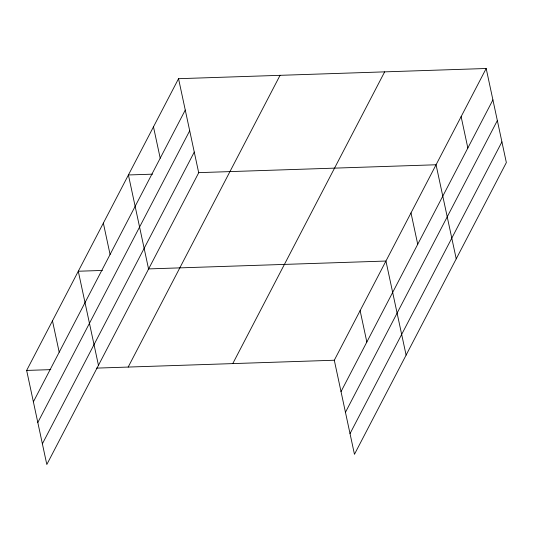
<?xml version="1.0" encoding="UTF-8"?>
<svg xmlns="http://www.w3.org/2000/svg" width="533" height="533" viewBox="0 0 533 533"><rect width="100%" height="100%" fill="white"/><g stroke="black" fill="none" stroke-linecap="round" stroke-linejoin="round"><path stroke-width="0.8" d="M178.542 78.691L198.702 172.765L46.817 464.503L26.65 370.428L178.542 78.691L486.183 68.497L506.35 162.572L354.458 454.309L334.298 360.235L486.183 68.497M33.379 401.809L185.264 110.071M37.81 422.496L189.701 130.758M42.38 443.816L194.272 152.072M128.173 367.07L280.058 75.326M232.774 363.599L384.659 71.862M341.02 391.615L492.912 99.871M345.457 412.302L497.342 120.565M350.028 433.615L501.913 141.878M152.545 174.164L128.413 174.964L148.58 269.038M198.316 172.652L436.061 164.77L456.228 258.845M102.423 270.438L78.291 271.237L98.458 365.312M148.194 268.925L385.939 261.043L406.106 355.118M26.65 370.428L50.782 369.629M96.553 368.116L334.298 360.235M461.118 116.634L467.847 148.014M410.996 212.907L417.725 244.287M360.115 310.639L366.844 342.019M153.477 126.827L160.206 158.208M103.355 223.1L110.078 254.481M52.474 320.833L59.196 352.213"/></g></svg>
